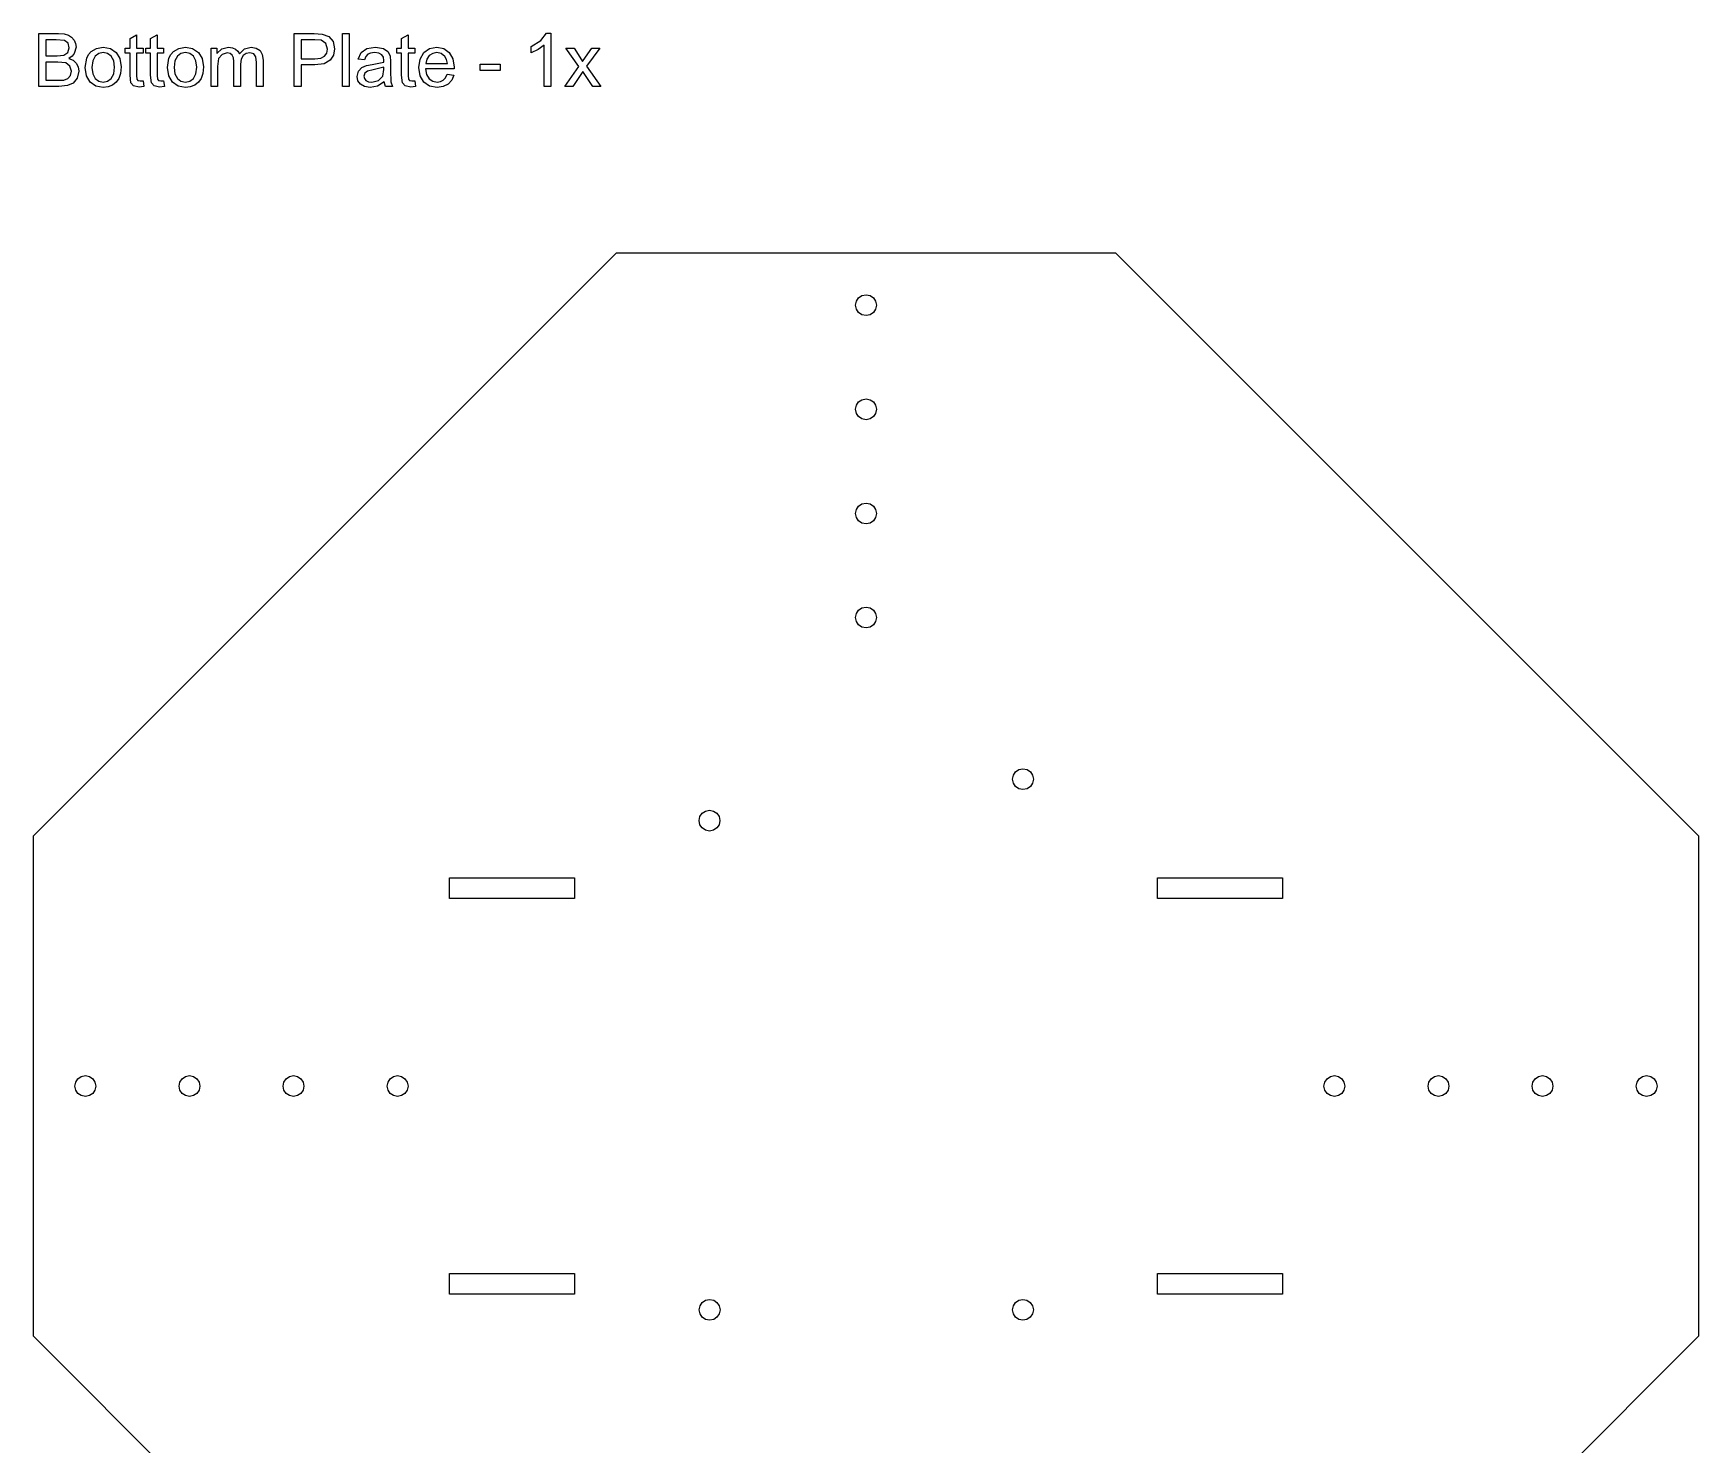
# Model space of a CAD drawing. Extents: x -813 to 254, y 365 to 897.
# Drawn here: x -177.8 to 76.2, y 580.3 to 795.5 of the extents above; entities that cross this region are included whole.
import ezdxf

# ---------------------------------------------------------------- set-up
doc = ezdxf.new("R2010")
doc.units = 0

msp = doc.modelspace()

# ---------------------------------------------------------------- linework, layer by layer
at = {"layer": 'Layer 1', "color": 4}
for p, q in [((-176.973176, 787.4), (-176.973176, 795.480812)), ((-176.973176, 795.480812), (-173.941492, 795.480812)), ((-173.941492, 795.480812), (-173.107095, 795.419493)), ((-173.107095, 795.419493), (-172.455967, 795.235533)), ((-172.455967, 795.235533), (-171.957122, 794.924083)), ((-163.049481, 794.703601), (-162.062803, 795.29892)), ((-162.062803, 795.29892), (-162.062803, 793.25391)), ((-159.918575, 794.703601), (-158.931901, 795.29892)), ((-158.931901, 795.29892), (-158.931901, 793.25391)), ((-138.013282, 787.4), (-138.013282, 795.480812)), ((-138.013282, 795.480812), (-134.965062, 795.480812)), ((-134.965062, 795.480812), (-133.735851, 795.403653)), ((-133.735851, 795.403653), (-132.738151, 795.026068)), ((-132.738151, 795.026068), (-132.090473, 794.24609)), ((-130.621484, 787.4), (-130.621484, 795.480812)), ((-130.621484, 795.480812), (-129.629298, 795.480812)), ((-129.629298, 795.480812), (-129.629298, 787.4)), ((-121.620139, 794.703601), (-120.633465, 795.29892)), ((-120.633465, 795.29892), (-120.633465, 793.25391)), ((-100.414887, 794.433514), (-99.532942, 795.513889)), ((-99.532942, 795.513889), (-98.893534, 795.513889)), ((-98.893534, 795.513889), (-98.893534, 787.4)), ((-174.288758, 794.527212), (-175.903819, 794.527212)), ((-175.903819, 794.527212), (-175.903819, 792.08534)), ((-173.059547, 794.41421), (-174.288758, 794.527212)), ((-173.136718, 792.179038), (-172.522114, 792.581431)), ((-172.508333, 793.995308), (-173.059547, 794.41421)), ((-172.522114, 792.581431), (-172.315409, 793.286986)), ((-172.315409, 793.286986), (-172.508333, 793.995308)), ((-171.957122, 794.924083), (-171.579534, 794.480363)), ((-171.579534, 794.480363), (-171.341829, 793.958777)), ((-171.262588, 793.41376), (-171.543706, 792.438118)), ((-171.341829, 793.958777), (-171.262588, 793.41376)), ((-169.376053, 792.291696), (-168.980556, 792.735778)), ((-168.980556, 792.735778), (-168.14271, 793.223589)), ((-168.14271, 793.223589), (-167.139496, 793.386216)), ((-167.139496, 792.564892), (-167.820249, 792.425704)), ((-167.139496, 793.386216), (-166.042581, 793.188448)), ((-166.466327, 792.425023), (-167.139496, 792.564892)), ((-166.042581, 793.188448), (-165.166147, 792.595203)), ((-165.166147, 792.595203), (-164.591508, 791.653311)), ((-163.777083, 792.482201), (-163.777083, 793.25391)), ((-163.777083, 793.25391), (-163.049481, 793.25391)), ((-163.049481, 792.482201), (-163.777083, 792.482201)), ((-163.049481, 793.25391), (-163.049481, 794.703601)), ((-163.049481, 789.114274), (-163.049481, 792.482201)), ((-162.062803, 793.25391), (-161.065103, 793.25391)), ((-161.065103, 792.482201), (-162.062803, 792.482201)), ((-162.062803, 792.482201), (-162.062803, 789.059156)), ((-161.065103, 793.25391), (-161.065103, 792.482201)), ((-160.646181, 792.482201), (-160.646181, 793.25391)), ((-160.646181, 793.25391), (-159.918575, 793.25391)), ((-159.918575, 792.482201), (-160.646181, 792.482201)), ((-159.918575, 793.25391), (-159.918575, 794.703601)), ((-159.918575, 789.114274), (-159.918575, 792.482201)), ((-158.931901, 793.25391), (-157.934203, 793.25391)), ((-157.934203, 792.482201), (-158.931901, 792.482201)), ((-158.931901, 792.482201), (-158.931901, 789.059156)), ((-157.934203, 793.25391), (-157.934203, 792.482201)), ((-156.830393, 792.291696), (-156.434897, 792.735778)), ((-156.434897, 792.735778), (-155.597051, 793.223589)), ((-155.597051, 793.223589), (-154.593838, 793.386216)), ((-154.593838, 792.564892), (-155.27459, 792.425704)), ((-154.593838, 793.386216), (-153.496922, 793.188448)), ((-153.920668, 792.425023), (-154.593838, 792.564892)), ((-153.496922, 793.188448), (-152.620486, 792.595203)), ((-152.620486, 792.595203), (-152.045849, 791.653311)), ((-150.68572, 787.4), (-150.68572, 793.25391)), ((-150.68572, 793.25391), (-149.798264, 793.25391)), ((-149.798264, 793.25391), (-149.798264, 792.432587)), ((-149.798264, 792.432587), (-149.065147, 793.12437)), ((-149.065147, 793.12437), (-148.023351, 793.386216)), ((-148.243838, 792.526313), (-149.018295, 792.305812)), ((-147.769795, 792.443622), (-148.243838, 792.526313)), ((-148.023351, 793.386216), (-147.431486, 793.318669)), ((-147.431486, 793.318669), (-146.956749, 793.116101)), ((-146.956749, 793.116101), (-146.601908, 792.792268)), ((-146.601908, 792.792268), (-146.369704, 792.36093)), ((-146.369704, 792.36093), (-145.570447, 793.12988)), ((-145.570447, 793.12988), (-144.561718, 793.386216)), ((-144.782204, 792.526313), (-145.347205, 792.42364)), ((-144.186893, 792.366462), (-144.782204, 792.526313)), ((-144.561718, 793.386216), (-143.791402, 793.265622)), ((-143.791402, 793.265622), (-143.222266, 792.903898)), ((-143.222266, 792.903898), (-142.870872, 792.291349)), ((-134.876867, 794.527212), (-136.943925, 794.527212)), ((-136.943925, 794.527212), (-136.943925, 791.638837)), ((-133.879167, 794.455556), (-134.876867, 794.527212)), ((-133.203927, 793.978769), (-133.879167, 794.455556)), ((-133.383074, 792.024691), (-133.056482, 792.489095)), ((-132.947613, 793.110597), (-133.203927, 793.978769)), ((-133.056482, 792.489095), (-132.947613, 793.110597)), ((-132.090473, 794.24609), (-131.845183, 793.143674)), ((-131.845183, 793.143674), (-132.009174, 792.19213)), ((-128.251258, 791.583719), (-127.815797, 792.5897)), ((-127.815797, 792.5897), (-126.939367, 793.179488)), ((-126.939367, 793.179488), (-125.610936, 793.386216)), ((-126.362659, 792.503573), (-126.787783, 792.319613)), ((-125.754254, 792.564892), (-126.362659, 792.503573)), ((-125.096932, 792.480826), (-125.754254, 792.564892)), ((-125.610936, 793.386216), (-124.392752, 793.209827)), ((-124.624262, 792.228653), (-125.096932, 792.480826)), ((-124.392752, 793.209827), (-123.703732, 792.766089)), ((-123.703732, 792.766089), (-123.395051, 792.090844)), ((-122.347742, 792.482201), (-122.347742, 793.25391)), ((-122.347742, 793.25391), (-121.620139, 793.25391)), ((-121.620139, 792.482201), (-122.347742, 792.482201)), ((-121.620139, 793.25391), (-121.620139, 794.703601)), ((-121.620139, 789.114274), (-121.620139, 792.482201)), ((-120.633465, 793.25391), (-119.635764, 793.25391)), ((-119.635764, 792.482201), (-120.633465, 792.482201)), ((-120.633465, 792.482201), (-120.633465, 789.059156)), ((-119.635764, 793.25391), (-119.635764, 792.482201)), ((-118.811698, 791.589233), (-118.241188, 792.570396)), ((-118.241188, 792.570396), (-117.367514, 793.182246)), ((-117.367514, 793.182246), (-116.26784, 793.386216)), ((-116.256813, 792.570396), (-116.885891, 792.456015)), ((-116.26784, 793.386216), (-115.20124, 793.186378)), ((-115.571931, 792.42708), (-116.256813, 792.570396)), ((-115.20124, 793.186378), (-114.349609, 792.586934)), ((-114.349609, 792.586934), (-113.791508, 791.625064)), ((-101.870095, 793.485417), (-100.414887, 794.433514)), ((-101.870095, 792.526313), (-101.870095, 793.485417)), ((-100.825543, 793.038941), (-101.870095, 792.526313)), ((-99.88572, 793.722455), (-100.825543, 793.038941)), ((-99.88572, 787.4), (-99.88572, 793.722455)), ((-94.594053, 790.442722), (-96.572917, 793.25391)), ((-96.572917, 793.25391), (-95.332683, 793.25391)), ((-95.332683, 793.25391), (-94.434203, 791.881378)), ((-93.579817, 791.870372), (-92.593143, 793.25391)), ((-91.40803, 793.25391), (-93.43099, 790.49784)), ((-92.593143, 793.25391), (-91.40803, 793.25391)), ((-175.903819, 792.08534), (-174.156466, 792.08534)), ((-175.903819, 792.08534), (-175.903819, 792.08534)), ((-174.035201, 791.13174), (-175.903819, 791.13174)), ((-175.903819, 791.13174), (-175.903819, 788.353601)), ((-174.156466, 792.08534), (-173.136718, 792.179038)), ((-172.852842, 790.996696), (-174.035201, 791.13174)), ((-172.210676, 790.528151), (-172.852842, 790.996696)), ((-171.896489, 792.024691), (-172.392577, 791.699486)), ((-172.392577, 791.699486), (-171.744215, 791.40872)), ((-171.979167, 789.74267), (-172.210676, 790.528151)), ((-171.543706, 792.438118), (-171.896489, 792.024691)), ((-171.744215, 791.40872), (-171.265342, 790.966358)), ((-171.265342, 790.966358), (-170.969759, 790.401377)), ((-170.969759, 790.401377), (-170.871224, 789.74267)), ((-169.884547, 790.326955), (-169.658551, 791.742197)), ((-169.695068, 789.017818), (-169.884547, 790.326955)), ((-169.884547, 790.326955), (-169.884547, 790.326955)), ((-169.884547, 790.326955), (-169.884547, 790.326955)), ((-169.658551, 791.742197), (-169.376053, 792.291696)), ((-168.742156, 791.309487), (-168.864799, 790.326955)), ((-168.864799, 790.326955), (-168.742156, 789.343728)), ((-168.864799, 790.326955), (-168.864799, 790.326955)), ((-168.864799, 790.326955), (-168.864799, 790.326955)), ((-168.374218, 792.008153), (-168.742156, 791.309487)), ((-167.820249, 792.425704), (-168.374218, 792.008153)), ((-165.913043, 792.005415), (-166.466327, 792.425023)), ((-165.543043, 791.314316), (-165.913043, 792.005415)), ((-165.419704, 790.360031), (-165.543043, 791.314316)), ((-165.542354, 789.355437), (-165.419704, 790.360031)), ((-164.591508, 791.653311), (-164.399956, 790.409646)), ((-164.399956, 790.409646), (-164.48471, 789.400229)), ((-157.338889, 790.326955), (-157.112891, 791.742197)), ((-157.149409, 789.017818), (-157.338889, 790.326955)), ((-157.338889, 790.326955), (-157.338889, 790.326955)), ((-157.338889, 790.326955), (-157.338889, 790.326955)), ((-157.112891, 791.742197), (-156.830393, 792.291696)), ((-156.196496, 791.309487), (-156.319141, 790.326955)), ((-156.319141, 790.326955), (-156.196496, 789.343728)), ((-156.319141, 790.326955), (-156.319141, 790.326955)), ((-156.319141, 790.326955), (-156.319141, 790.326955)), ((-155.82856, 792.008153), (-156.196496, 791.309487)), ((-155.27459, 792.425704), (-155.82856, 792.008153)), ((-153.367382, 792.005415), (-153.920668, 792.425023)), ((-152.997383, 791.314316), (-153.367382, 792.005415)), ((-152.874046, 790.360031), (-152.997383, 791.314316)), ((-152.996694, 789.355437), (-152.874046, 790.360031)), ((-152.045849, 791.653311), (-151.854298, 790.409646)), ((-151.854298, 790.409646), (-151.939051, 789.400229)), ((-149.533681, 791.660906), (-149.693534, 790.437191)), ((-149.693534, 790.437191), (-149.693534, 787.4)), ((-149.018295, 792.305812), (-149.533681, 791.660906)), ((-147.450088, 792.195576), (-147.769795, 792.443622)), ((-147.26819, 791.782163), (-147.450088, 792.195576)), ((-147.207551, 791.203396), (-147.26819, 791.782163)), ((-147.207551, 787.4), (-147.207551, 791.203396)), ((-146.113395, 791.581655), (-146.215365, 790.801004)), ((-146.215365, 790.801004), (-146.215365, 787.4)), ((-145.807464, 792.115651), (-146.113395, 791.581655)), ((-145.347205, 792.42364), (-145.807464, 792.115651)), ((-143.83687, 791.944766), (-144.186893, 792.366462)), ((-143.740409, 791.087628), (-143.83687, 791.944766)), ((-143.740409, 787.4), (-143.740409, 791.087628)), ((-142.870872, 792.291349), (-142.753732, 791.418365)), ((-142.753732, 791.418365), (-142.753732, 787.4)), ((-136.943925, 791.638837), (-134.854817, 791.638837)), ((-136.943925, 791.638837), (-136.943925, 791.638837)), ((-134.871353, 790.685236), (-136.943925, 790.685236)), ((-136.943925, 790.685236), (-136.943925, 787.4)), ((-133.421662, 790.863692), (-134.871353, 790.685236)), ((-134.854817, 791.638837), (-133.968743, 791.735307)), ((-133.968743, 791.735307), (-133.383074, 792.024691)), ((-132.501129, 791.399061), (-133.421662, 790.863692)), ((-132.009174, 792.19213), (-132.501129, 791.399061)), ((-127.281119, 791.451441), (-128.251258, 791.583719)), ((-128.226453, 789.728898), (-127.713825, 790.29941)), ((-127.713825, 790.29941), (-127, 790.624615)), ((-127.077861, 791.979909), (-127.281119, 791.451441)), ((-126.787783, 792.319613), (-127.077861, 791.979909)), ((-127, 790.624615), (-126.118056, 790.77343)), ((-125.969228, 789.963142), (-126.834635, 789.764712)), ((-126.118056, 790.77343), (-124.348655, 791.115202)), ((-124.348655, 790.33799), (-125.969228, 789.963142)), ((-124.413425, 791.89102), (-124.624262, 792.228653)), ((-124.508508, 788.981997), (-124.348655, 789.974177)), ((-124.343143, 791.374253), (-124.413425, 791.89102)), ((-124.348655, 791.115202), (-124.343143, 791.374253)), ((-124.348655, 789.974177), (-124.348655, 790.33799)), ((-124.348655, 790.33799), (-124.348655, 790.33799)), ((-123.395051, 792.090844), (-123.345442, 791.175823)), ((-123.345442, 791.175823), (-123.345442, 789.852906)), ((-119.001867, 790.27734), (-118.811698, 791.589233)), ((-118.813765, 789.008861), (-119.001867, 790.27734)), ((-113.61098, 790.073406), (-117.976605, 790.073406)), ((-117.976605, 790.073406), (-117.81262, 789.221766)), ((-117.767835, 791.578215), (-117.921484, 790.889198)), ((-117.921484, 790.889198), (-114.652778, 790.889198)), ((-117.921484, 790.889198), (-117.921484, 790.889198)), ((-117.921484, 790.889198), (-117.921484, 790.889198)), ((-117.406098, 792.112885), (-117.767835, 791.578215)), ((-116.885891, 792.456015), (-117.406098, 792.112885)), ((-115.027603, 791.997146), (-115.571931, 792.42708)), ((-114.77956, 791.535501), (-115.027603, 791.997146)), ((-114.652778, 790.889198), (-114.77956, 791.535501)), ((-113.791508, 791.625064), (-113.605468, 790.33799)), ((-113.605468, 790.33799), (-113.61098, 790.073406)), ((-109.64223, 789.825361), (-109.64223, 790.823045)), ((-109.64223, 790.823045), (-106.59401, 790.823045)), ((-106.59401, 790.823045), (-106.59401, 789.825361)), ((-96.73277, 787.4), (-94.594053, 790.442722)), ((-94.434203, 791.881378), (-94.026301, 791.225438)), ((-94.026301, 791.225438), (-93.579817, 791.870372)), ((-93.43099, 790.49784), (-91.253688, 787.4)), ((-173.891883, 787.4), (-176.973176, 787.4)), ((-176.973176, 787.4), (-176.973176, 787.4)), ((-175.903819, 788.353601), (-173.891883, 788.353601)), ((-175.903819, 788.353601), (-175.903819, 788.353601)), ((-173.891883, 788.353601), (-173.16428, 788.39218)), ((-172.588259, 787.535043), (-173.891883, 787.4)), ((-173.16428, 788.39218), (-172.546919, 788.612681)), ((-171.70356, 787.93467), (-172.588259, 787.535043)), ((-172.546919, 788.612681), (-172.13902, 789.061922)), ((-172.13902, 789.061922), (-171.979167, 789.74267)), ((-171.111003, 788.687103), (-171.70356, 787.93467)), ((-170.871224, 789.74267), (-171.111003, 788.687103)), ((-169.126628, 788.055941), (-169.695068, 789.017818)), ((-168.250886, 787.464781), (-169.126628, 788.055941)), ((-168.742156, 789.343728), (-168.374218, 788.642991)), ((-168.374218, 788.642991), (-167.820249, 788.223383)), ((-167.139496, 787.267722), (-168.250886, 787.464781)), ((-167.820249, 788.223383), (-167.139496, 788.083514)), ((-167.139496, 788.083514), (-166.462882, 788.224078)), ((-166.462882, 788.224078), (-165.910285, 788.645757)), ((-165.72563, 787.626004), (-166.402938, 787.357286)), ((-165.910285, 788.645757), (-165.542354, 789.355437)), ((-165.155125, 788.056646), (-165.72563, 787.626004)), ((-164.738953, 788.631985), (-165.155125, 788.056646)), ((-164.48471, 789.400229), (-164.738953, 788.631985)), ((-162.928213, 787.942939), (-163.049481, 789.114274)), ((-162.509287, 787.493698), (-162.928213, 787.942939)), ((-161.67144, 787.32284), (-162.509287, 787.493698)), ((-162.062803, 789.059156), (-162.010437, 788.513451)), ((-162.010437, 788.513451), (-161.839563, 788.320524)), ((-161.839563, 788.320524), (-161.500563, 788.248868)), ((-160.921787, 787.411035), (-161.67144, 787.32284)), ((-161.500563, 788.248868), (-161.065103, 788.287448)), ((-161.065103, 788.287448), (-160.921787, 787.411035)), ((-161.065103, 788.287448), (-161.065103, 788.287448)), ((-161.065103, 788.287448), (-161.065103, 788.287448)), ((-159.79731, 787.942939), (-159.918575, 789.114274)), ((-159.378385, 787.493698), (-159.79731, 787.942939)), ((-158.540537, 787.32284), (-159.378385, 787.493698)), ((-158.931901, 789.059156), (-158.879534, 788.513451)), ((-158.879534, 788.513451), (-158.70866, 788.320524)), ((-158.70866, 788.320524), (-158.36966, 788.248868)), ((-157.790885, 787.411035), (-158.540537, 787.32284)), ((-158.36966, 788.248868), (-157.934203, 788.287448)), ((-157.934203, 788.287448), (-157.790885, 787.411035)), ((-157.934203, 788.287448), (-157.934203, 788.287448)), ((-157.934203, 788.287448), (-157.934203, 788.287448)), ((-156.580967, 788.055941), (-157.149409, 789.017818)), ((-155.705225, 787.464781), (-156.580967, 788.055941)), ((-156.196496, 789.343728), (-155.82856, 788.642991)), ((-155.82856, 788.642991), (-155.27459, 788.223383)), ((-154.593838, 787.267722), (-155.705225, 787.464781)), ((-155.27459, 788.223383), (-154.593838, 788.083514)), ((-154.593838, 788.083514), (-153.917223, 788.224078)), ((-153.917223, 788.224078), (-153.364627, 788.645757)), ((-153.179969, 787.626004), (-153.857277, 787.357286)), ((-153.364627, 788.645757), (-152.996694, 789.355437)), ((-152.609466, 788.056646), (-153.179969, 787.626004)), ((-152.193295, 788.631985), (-152.609466, 788.056646)), ((-151.939051, 789.400229), (-152.193295, 788.631985)), ((-149.693534, 787.4), (-150.68572, 787.4)), ((-150.68572, 787.4), (-150.68572, 787.4)), ((-146.215365, 787.4), (-147.207551, 787.4)), ((-142.753732, 787.4), (-143.740409, 787.4)), ((-136.943925, 787.4), (-138.013282, 787.4)), ((-138.013282, 787.4), (-138.013282, 787.4)), ((-129.629298, 787.4), (-130.621484, 787.4)), ((-130.621484, 787.4), (-130.621484, 787.4)), ((-128.422135, 788.943417), (-128.226453, 789.728898)), ((-128.2926, 788.275753), (-128.422135, 788.943417)), ((-127.903992, 787.739005), (-128.2926, 788.275753)), ((-127.27423, 787.38554), (-127.903992, 787.739005)), ((-127.225998, 789.442245), (-127.363801, 788.970962)), ((-127.363801, 788.970962), (-127.2887, 788.607167)), ((-127.2887, 788.607167), (-127.06339, 788.309518)), ((-126.834635, 789.764712), (-127.225998, 789.442245)), ((-127.06339, 788.309518), (-126.693388, 788.11108)), ((-126.693388, 788.11108), (-126.184203, 788.044934)), ((-125.327063, 787.46065), (-126.421224, 787.267722)), ((-126.184203, 788.044934), (-125.164452, 788.295717)), ((-124.265972, 788.122094), (-125.327063, 787.46065)), ((-125.164452, 788.295717), (-124.508508, 788.981997)), ((-124.067536, 787.4), (-124.265972, 788.122094)), ((-124.265972, 788.122094), (-124.265972, 788.122094)), ((-124.265972, 788.122094), (-124.265972, 788.122094)), ((-123.03125, 787.4), (-124.067536, 787.4)), ((-123.345442, 789.852906), (-123.282052, 788.102818)), ((-123.282052, 788.102818), (-123.03125, 787.4)), ((-121.498871, 787.942939), (-121.620139, 789.114274)), ((-121.079949, 787.493698), (-121.498871, 787.942939)), ((-120.242101, 787.32284), (-121.079949, 787.493698)), ((-120.633465, 789.059156), (-120.581098, 788.513451)), ((-120.581098, 788.513451), (-120.410221, 788.320524)), ((-120.410221, 788.320524), (-120.071224, 788.248868)), ((-119.492449, 787.411035), (-120.242101, 787.32284)), ((-120.071224, 788.248868), (-119.635764, 788.287448)), ((-119.635764, 788.287448), (-119.492449, 787.411035)), ((-119.635764, 788.287448), (-119.635764, 788.287448)), ((-119.635764, 788.287448), (-119.635764, 788.287448)), ((-118.249457, 788.058707), (-118.813765, 789.008861)), ((-117.364069, 787.465465), (-118.249457, 788.058707)), ((-117.81262, 789.221766), (-117.430903, 788.596142)), ((-117.430903, 788.596142), (-116.879689, 788.211675)), ((-116.212716, 787.267722), (-117.364069, 787.465465)), ((-116.879689, 788.211675), (-116.207204, 788.083514)), ((-116.207204, 788.083514), (-115.701467, 788.155167)), ((-115.701467, 788.155167), (-115.275651, 788.370139)), ((-114.537022, 787.763813), (-115.283922, 787.391741)), ((-115.275651, 788.370139), (-114.929767, 788.74221)), ((-114.929767, 788.74221), (-114.663801, 789.28516)), ((-114.663801, 789.28516), (-113.638542, 789.158386)), ((-114.663801, 789.28516), (-114.663801, 789.28516)), ((-114.663801, 789.28516), (-114.663801, 789.28516)), ((-113.984433, 788.360505), (-114.537022, 787.763813)), ((-113.638542, 789.158386), (-113.984433, 788.360505)), ((-106.59401, 789.825361), (-109.64223, 789.825361)), ((-109.64223, 789.825361), (-109.64223, 789.825361)), ((-98.893534, 787.4), (-99.88572, 787.4)), ((-98.893534, 787.4), (-98.893534, 787.4)), ((-95.531119, 787.4), (-96.73277, 787.4)), ((-96.73277, 787.4), (-96.73277, 787.4)), ((-93.993231, 789.709594), (-95.531119, 787.4)), ((-93.673524, 789.219007), (-93.993231, 789.709594)), ((-92.471875, 787.4), (-93.673524, 789.219007)), ((-91.253688, 787.4), (-92.471875, 787.4)), ((-166.402938, 787.357286), (-167.139496, 787.267722)), ((-153.857277, 787.357286), (-154.593838, 787.267722)), ((-126.421224, 787.267722), (-127.27423, 787.38554)), ((-115.283922, 787.391741), (-116.212716, 787.267722)), ((-88.9, 762), (-177.8, 673.1)), ((-12.7, 762), (-88.9, 762)), ((-88.9, 762), (-88.9, 762)), ((76.2, 673.1), (-12.7, 762)), ((-52.3875, 754.0625), (-52.262683, 754.680248)), ((-52.262683, 754.680248), (-51.922362, 755.184873)), ((-51.922362, 755.184873), (-51.417736, 755.525187)), ((-51.417736, 755.525187), (-50.8, 755.65)), ((-50.8, 755.65), (-50.182264, 755.525195)), ((-50.8, 755.65), (-50.8, 755.65)), ((-50.182264, 755.525195), (-49.677638, 755.184873)), ((-49.677638, 755.184873), (-49.337317, 754.68024)), ((-49.337317, 754.68024), (-49.2125, 754.0625)), ((-52.262683, 753.444768), (-52.3875, 754.0625)), ((-51.922362, 752.940148), (-52.262683, 753.444768)), ((-51.417736, 752.599829), (-51.922362, 752.940148)), ((-50.8, 752.475), (-51.417736, 752.599829)), ((-50.182264, 752.599821), (-50.8, 752.475)), ((-49.677638, 752.940148), (-50.182264, 752.599821)), ((-49.337317, 753.444776), (-49.677638, 752.940148)), ((-49.2125, 754.0625), (-49.337317, 753.444776)), ((-52.262683, 738.805248), (-51.922362, 739.309873)), ((-51.922362, 739.309873), (-51.417736, 739.650187)), ((-51.417736, 739.650187), (-50.8, 739.775)), ((-50.8, 739.775), (-50.182264, 739.650195)), ((-50.8, 739.775), (-50.8, 739.775)), ((-50.182264, 739.650195), (-49.677638, 739.309873)), ((-49.677638, 739.309873), (-49.337317, 738.80524)), ((-52.3875, 738.1875), (-52.262683, 738.805248)), ((-52.262683, 737.569768), (-52.3875, 738.1875)), ((-51.922362, 737.065148), (-52.262683, 737.569768)), ((-51.417736, 736.724829), (-51.922362, 737.065148)), ((-50.8, 736.6), (-51.417736, 736.724829)), ((-50.182264, 736.724821), (-50.8, 736.6)), ((-49.677638, 737.065148), (-50.182264, 736.724821)), ((-49.337317, 737.569776), (-49.677638, 737.065148)), ((-49.337317, 738.80524), (-49.2125, 738.1875)), ((-49.2125, 738.1875), (-49.337317, 737.569776)), ((-51.417736, 723.775187), (-50.8, 723.9)), ((-50.8, 723.9), (-50.182264, 723.775195)), ((-50.8, 723.9), (-50.8, 723.9)), ((-52.3875, 722.3125), (-52.262683, 722.930248)), ((-52.262683, 721.694768), (-52.3875, 722.3125)), ((-52.262683, 722.930248), (-51.922362, 723.434873)), ((-51.922362, 721.190148), (-52.262683, 721.694768)), ((-51.922362, 723.434873), (-51.417736, 723.775187)), ((-50.182264, 723.775195), (-49.677638, 723.434873)), ((-49.677638, 723.434873), (-49.337317, 722.93024)), ((-49.337317, 721.694776), (-49.677638, 721.190148)), ((-49.337317, 722.93024), (-49.2125, 722.3125)), ((-49.2125, 722.3125), (-49.337317, 721.694776)), ((-51.417736, 720.849829), (-51.922362, 721.190148)), ((-50.8, 720.725), (-51.417736, 720.849829)), ((-50.182264, 720.849821), (-50.8, 720.725)), ((-49.677638, 721.190148), (-50.182264, 720.849821)), ((-52.3875, 706.4375), (-52.262683, 707.055248)), ((-52.262683, 705.819768), (-52.3875, 706.4375)), ((-52.262683, 707.055248), (-51.922362, 707.559873)), ((-51.922362, 707.559873), (-51.417736, 707.900187)), ((-51.417736, 707.900187), (-50.8, 708.025)), ((-50.8, 708.025), (-50.182264, 707.900195)), ((-50.8, 708.025), (-50.8, 708.025)), ((-50.182264, 707.900195), (-49.677638, 707.559873)), ((-49.677638, 707.559873), (-49.337317, 707.05524)), ((-49.337317, 707.05524), (-49.2125, 706.4375)), ((-49.2125, 706.4375), (-49.337317, 705.819776)), ((-51.922362, 705.315148), (-52.262683, 705.819768)), ((-51.417736, 704.974829), (-51.922362, 705.315148)), ((-50.8, 704.85), (-51.417736, 704.974829)), ((-50.182264, 704.974821), (-50.8, 704.85)), ((-49.677638, 705.315148), (-50.182264, 704.974821)), ((-49.337317, 705.819776), (-49.677638, 705.315148)), ((-27.472944, 683.249821), (-26.855208, 683.374639)), ((-26.855208, 683.374639), (-26.237472, 683.249825)), ((-26.855208, 683.374639), (-26.855208, 683.374639)), ((-28.442708, 681.787139), (-28.317891, 682.404875)), ((-28.317891, 681.169486), (-28.442708, 681.787139)), ((-28.317891, 682.404875), (-27.977571, 682.909501)), ((-27.977571, 680.66485), (-28.317891, 681.169486)), ((-27.977571, 682.909501), (-27.472944, 683.249821)), ((-26.237472, 683.249825), (-25.732846, 682.909512)), ((-25.732846, 682.909512), (-25.392526, 682.404887)), ((-25.392526, 681.169403), (-25.732846, 680.664776)), ((-25.392526, 682.404887), (-25.267708, 681.787139)), ((-25.267708, 681.787139), (-25.392526, 681.169403)), ((-27.472944, 680.324484), (-27.977571, 680.66485)), ((-26.855208, 680.199639), (-27.472944, 680.324484)), ((-26.237472, 680.324456), (-26.855208, 680.199639)), ((-25.732846, 680.664776), (-26.237472, 680.324456)), ((-76.244097, 675.472416), (-76.11928, 676.090152)), ((-76.11928, 676.090152), (-75.77896, 676.594779)), ((-75.77896, 676.594779), (-75.274333, 676.935099)), ((-75.274333, 676.935099), (-74.656597, 677.059916)), ((-74.656597, 677.059916), (-74.038861, 676.935103)), ((-74.656597, 677.059916), (-74.656597, 677.059916)), ((-74.038861, 676.935103), (-73.534235, 676.59479)), ((-73.534235, 676.59479), (-73.193914, 676.090164)), ((-73.193914, 676.090164), (-73.069097, 675.472416)), ((-177.8, 673.1), (-177.8, 596.9)), ((-76.11928, 674.854752), (-76.244097, 675.472416)), ((-75.77896, 674.350117), (-76.11928, 674.854752)), ((-75.274333, 674.009757), (-75.77896, 674.350117)), ((-74.656597, 673.884916), (-75.274333, 674.009757)), ((-74.038861, 674.009734), (-74.656597, 673.884916)), ((-73.534235, 674.350054), (-74.038861, 674.009734)), ((-73.193914, 674.854681), (-73.534235, 674.350054)), ((-73.069097, 675.472416), (-73.193914, 674.854681)), ((76.2, 596.9), (76.2, 673.1)), ((-114.3, 666.75), (-95.25, 666.75)), ((-114.3, 663.575), (-114.3, 666.75)), ((-114.3, 666.75), (-114.3, 666.75)), ((-95.25, 666.75), (-95.25, 663.575)), ((-6.35, 666.75), (12.7, 666.75)), ((-6.35, 663.575), (-6.35, 666.75)), ((-6.35, 666.75), (-6.35, 666.75)), ((12.7, 666.75), (12.7, 663.575)), ((-95.25, 663.575), (-114.3, 663.575)), ((12.7, 663.575), (-6.35, 663.575)), ((-171.45, 635), (-171.325183, 635.617736)), ((-171.325183, 634.382264), (-171.45, 635)), ((-171.325183, 635.617736), (-170.984862, 636.122363)), ((-170.984862, 636.122363), (-170.480236, 636.462683)), ((-170.480236, 636.462683), (-169.8625, 636.5875)), ((-169.8625, 636.5875), (-169.244764, 636.462683)), ((-169.8625, 636.5875), (-169.8625, 636.5875)), ((-169.244764, 636.462683), (-168.740137, 636.122363)), ((-168.740137, 636.122363), (-168.399817, 635.617736)), ((-168.399817, 635.617736), (-168.275, 635)), ((-168.275, 635), (-168.399817, 634.382264)), ((-155.575, 635), (-155.450183, 635.617736)), ((-155.450183, 634.382264), (-155.575, 635)), ((-155.450183, 635.617736), (-155.109862, 636.122363)), ((-155.109862, 636.122363), (-154.605236, 636.462683)), ((-154.605236, 636.462683), (-153.9875, 636.5875)), ((-153.9875, 636.5875), (-153.369764, 636.462683)), ((-153.9875, 636.5875), (-153.9875, 636.5875)), ((-153.369764, 636.462683), (-152.865138, 636.122363)), ((-152.865138, 636.122363), (-152.524817, 635.617736)), ((-152.524817, 635.617736), (-152.4, 635)), ((-152.4, 635), (-152.524817, 634.382264)), ((-139.7, 635), (-139.575183, 635.617736)), ((-139.575183, 634.382264), (-139.7, 635)), ((-139.575183, 635.617736), (-139.234862, 636.122363)), ((-139.234862, 636.122363), (-138.730236, 636.462683)), ((-138.730236, 636.462683), (-138.1125, 636.5875)), ((-138.1125, 636.5875), (-137.494764, 636.462683)), ((-138.1125, 636.5875), (-138.1125, 636.5875)), ((-137.494764, 636.462683), (-136.990138, 636.122363)), ((-136.990138, 636.122363), (-136.649817, 635.617736)), ((-136.649817, 635.617736), (-136.525, 635)), ((-136.525, 635), (-136.649817, 634.382264)), ((-123.825, 635), (-123.700183, 635.617736)), ((-123.700183, 634.382264), (-123.825, 635)), ((-123.700183, 635.617736), (-123.359862, 636.122363)), ((-123.359862, 636.122363), (-122.855236, 636.462683)), ((-122.855236, 636.462683), (-122.2375, 636.5875)), ((-122.2375, 636.5875), (-121.619764, 636.462683)), ((-122.2375, 636.5875), (-122.2375, 636.5875)), ((-121.619764, 636.462683), (-121.115137, 636.122363)), ((-121.115137, 636.122363), (-120.774817, 635.617736)), ((-120.774817, 635.617736), (-120.65, 635)), ((-120.65, 635), (-120.774817, 634.382264)), ((19.05, 635), (19.174817, 635.617736)), ((19.174817, 634.382264), (19.05, 635)), ((19.174817, 635.617736), (19.515138, 636.122363)), ((19.515138, 636.122363), (20.019764, 636.462683)), ((20.019764, 636.462683), (20.6375, 636.5875)), ((20.6375, 636.5875), (21.255236, 636.462683)), ((20.6375, 636.5875), (20.6375, 636.5875)), ((21.255236, 636.462683), (21.759862, 636.122363)), ((21.759862, 636.122363), (22.100183, 635.617736)), ((22.100183, 635.617736), (22.225, 635)), ((22.225, 635), (22.100183, 634.382264)), ((34.925, 635), (35.049817, 635.617736)), ((35.049817, 634.382264), (34.925, 635)), ((35.049817, 635.617736), (35.390137, 636.122363)), ((35.390137, 636.122363), (35.894764, 636.462683)), ((35.894764, 636.462683), (36.5125, 636.5875)), ((36.5125, 636.5875), (37.130236, 636.462683)), ((36.5125, 636.5875), (36.5125, 636.5875)), ((37.130236, 636.462683), (37.634862, 636.122363)), ((37.634862, 636.122363), (37.975183, 635.617736)), ((37.975183, 635.617736), (38.1, 635)), ((38.1, 635), (37.975183, 634.382264)), ((50.8, 635), (50.924817, 635.617736)), ((50.924817, 634.382264), (50.8, 635)), ((50.924817, 635.617736), (51.265138, 636.122363)), ((51.265138, 636.122363), (51.769764, 636.462683)), ((51.769764, 636.462683), (52.3875, 636.5875)), ((52.3875, 636.5875), (53.005236, 636.462683)), ((52.3875, 636.5875), (52.3875, 636.5875)), ((53.005236, 636.462683), (53.509862, 636.122363)), ((53.509862, 636.122363), (53.850183, 635.617736)), ((53.850183, 635.617736), (53.975, 635)), ((53.975, 635), (53.850183, 634.382264)), ((66.675, 635), (66.799817, 635.617736)), ((66.799817, 634.382264), (66.675, 635)), ((66.799817, 635.617736), (67.140138, 636.122363)), ((67.140138, 636.122363), (67.644764, 636.462683)), ((67.644764, 636.462683), (68.2625, 636.5875)), ((68.2625, 636.5875), (68.880236, 636.462683)), ((68.2625, 636.5875), (68.2625, 636.5875)), ((68.880236, 636.462683), (69.384862, 636.122363)), ((69.384862, 636.122363), (69.725183, 635.617736)), ((69.725183, 635.617736), (69.85, 635)), ((69.85, 635), (69.725183, 634.382264)), ((-170.984862, 633.877637), (-171.325183, 634.382264)), ((-170.480236, 633.537317), (-170.984862, 633.877637)), ((-169.8625, 633.4125), (-170.480236, 633.537317)), ((-169.244764, 633.537317), (-169.8625, 633.4125)), ((-168.740137, 633.877637), (-169.244764, 633.537317)), ((-168.399817, 634.382264), (-168.740137, 633.877637)), ((-155.109862, 633.877637), (-155.450183, 634.382264)), ((-154.605236, 633.537317), (-155.109862, 633.877637)), ((-153.9875, 633.4125), (-154.605236, 633.537317)), ((-153.369764, 633.537317), (-153.9875, 633.4125)), ((-152.865138, 633.877637), (-153.369764, 633.537317)), ((-152.524817, 634.382264), (-152.865138, 633.877637)), ((-139.234862, 633.877637), (-139.575183, 634.382264)), ((-138.730236, 633.537317), (-139.234862, 633.877637)), ((-138.1125, 633.4125), (-138.730236, 633.537317)), ((-137.494764, 633.537317), (-138.1125, 633.4125)), ((-136.990138, 633.877637), (-137.494764, 633.537317)), ((-136.649817, 634.382264), (-136.990138, 633.877637)), ((-123.359862, 633.877637), (-123.700183, 634.382264)), ((-122.855236, 633.537317), (-123.359862, 633.877637)), ((-122.2375, 633.4125), (-122.855236, 633.537317)), ((-121.619764, 633.537317), (-122.2375, 633.4125)), ((-121.115137, 633.877637), (-121.619764, 633.537317)), ((-120.774817, 634.382264), (-121.115137, 633.877637)), ((19.515138, 633.877637), (19.174817, 634.382264)), ((20.019764, 633.537317), (19.515138, 633.877637)), ((20.6375, 633.4125), (20.019764, 633.537317)), ((21.255236, 633.537317), (20.6375, 633.4125)), ((21.759862, 633.877637), (21.255236, 633.537317)), ((22.100183, 634.382264), (21.759862, 633.877637)), ((35.390137, 633.877637), (35.049817, 634.382264)), ((35.894764, 633.537317), (35.390137, 633.877637)), ((36.5125, 633.4125), (35.894764, 633.537317)), ((37.130236, 633.537317), (36.5125, 633.4125)), ((37.634862, 633.877637), (37.130236, 633.537317)), ((37.975183, 634.382264), (37.634862, 633.877637)), ((51.265138, 633.877637), (50.924817, 634.382264)), ((51.769764, 633.537317), (51.265138, 633.877637)), ((52.3875, 633.4125), (51.769764, 633.537317)), ((53.005236, 633.537317), (52.3875, 633.4125)), ((53.509862, 633.877637), (53.005236, 633.537317)), ((53.850183, 634.382264), (53.509862, 633.877637)), ((67.140138, 633.877637), (66.799817, 634.382264)), ((67.644764, 633.537317), (67.140138, 633.877637)), ((68.2625, 633.4125), (67.644764, 633.537317)), ((68.880236, 633.537317), (68.2625, 633.4125)), ((69.384862, 633.877637), (68.880236, 633.537317)), ((69.725183, 634.382264), (69.384862, 633.877637)), ((-114.3, 606.425), (-95.25, 606.425)), ((-114.3, 603.25), (-114.3, 606.425)), ((-114.3, 606.425), (-114.3, 606.425)), ((-95.25, 606.425), (-95.25, 603.25)), ((-6.35, 606.425), (12.7, 606.425)), ((-6.35, 603.25), (-6.35, 606.425)), ((-6.35, 606.425), (-6.35, 606.425)), ((12.7, 606.425), (12.7, 603.25)), ((-95.25, 603.25), (-114.3, 603.25)), ((-76.110461, 601.504125), (-75.77014, 602.008751)), ((-75.77014, 602.008751), (-75.265514, 602.349072)), ((-75.265514, 602.349072), (-74.647778, 602.473889)), ((-74.647778, 602.473889), (-74.030042, 602.349072)), ((-74.647778, 602.473889), (-74.647778, 602.473889)), ((-74.030042, 602.349072), (-73.525415, 602.008751)), ((-73.525415, 602.008751), (-73.185095, 601.504125)), ((-28.326711, 601.504125), (-27.98639, 602.008751)), ((-27.98639, 602.008751), (-27.481764, 602.349072)), ((-27.481764, 602.349072), (-26.864028, 602.473889)), ((-26.864028, 602.473889), (-26.246292, 602.349072)), ((-26.864028, 602.473889), (-26.864028, 602.473889)), ((-26.246292, 602.349072), (-25.741665, 602.008751)), ((-25.741665, 602.008751), (-25.401345, 601.504125)), ((12.7, 603.25), (-6.35, 603.25)), ((-76.235278, 600.886389), (-76.110461, 601.504125)), ((-76.110461, 600.268653), (-76.235278, 600.886389)), ((-75.77014, 599.764026), (-76.110461, 600.268653)), ((-75.265514, 599.423706), (-75.77014, 599.764026)), ((-73.525415, 599.764026), (-74.030042, 599.423706)), ((-73.185095, 600.268653), (-73.525415, 599.764026)), ((-73.185095, 601.504125), (-73.060278, 600.886389)), ((-73.060278, 600.886389), (-73.185095, 600.268653)), ((-28.451528, 600.886389), (-28.326711, 601.504125)), ((-28.326711, 600.268653), (-28.451528, 600.886389)), ((-27.98639, 599.764026), (-28.326711, 600.268653)), ((-27.481764, 599.423706), (-27.98639, 599.764026)), ((-25.741665, 599.764026), (-26.246292, 599.423706)), ((-25.401345, 600.268653), (-25.741665, 599.764026)), ((-25.401345, 601.504125), (-25.276528, 600.886389)), ((-25.276528, 600.886389), (-25.401345, 600.268653)), ((-177.8, 596.9), (-88.9, 508.000006)), ((-74.647778, 599.298889), (-75.265514, 599.423706)), ((-74.030042, 599.423706), (-74.647778, 599.298889)), ((-26.864028, 599.298889), (-27.481764, 599.423706)), ((-26.246292, 599.423706), (-26.864028, 599.298889)), ((-12.7, 508.000006), (76.2, 596.9))]:
    msp.add_line(p, q, dxfattribs=at)

doc.saveas('drawing.dxf')
